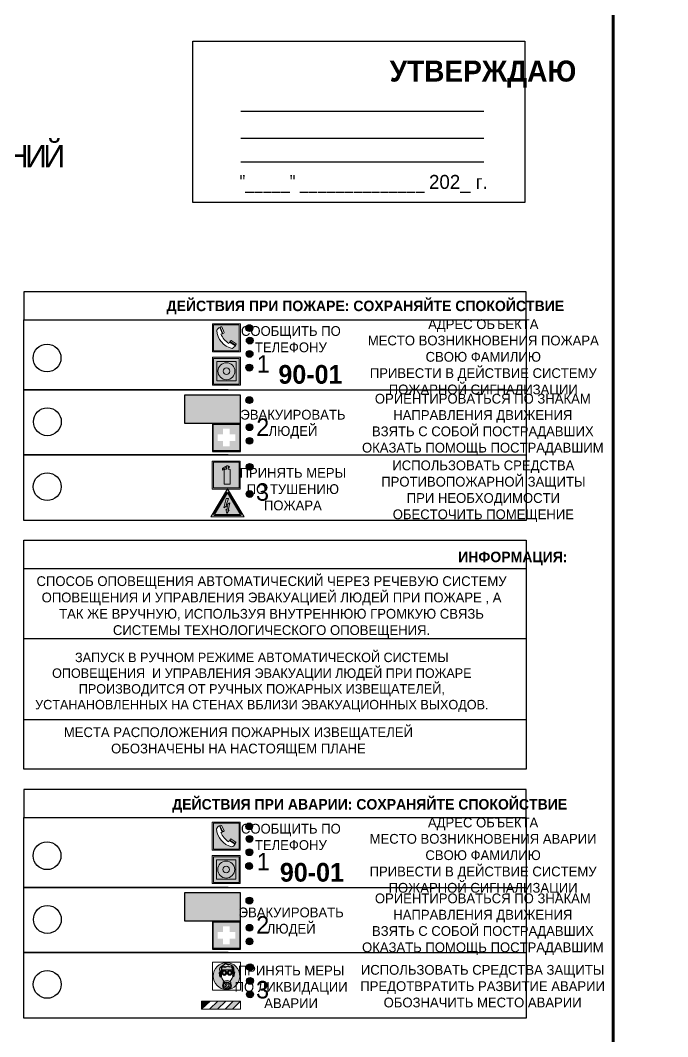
# Model space of a CAD drawing. Header units: millimetres. Extents: x 13810 to 67229, y 12374 to 21950.
# Drawn here: x 17727.1 to 17912.3, y 19580.8 to 19871.5 of the extents above; entities that cross this region are included whole.
import ezdxf

# ---------------------------------------------------------------- set-up
doc = ezdxf.new("R2010")
doc.units = ezdxf.units.MM
doc.styles.add('обычный', font='arial.ttf')

# ---------------------------------------------------------------- blocks, each defined once
blk = doc.blocks.new('A$C3E6D3DDE')
at = {"lineweight": 5}
h = blk.add_hatch(color=40, dxfattribs=at)
h.paths.add_polyline_path([(24.1, 1.45), (16.46, -11.35), (31.74, -11.35)])
h.paths.add_polyline_path([(24.09, -0.46), (30.03, -10.41), (18.14, -10.41)], flags=16)
h.paths.add_polyline_path([(24.54, -3.08), (23.41, -6.02), (25.13, -5.01), (24.33, -8.5), (24.82, -8.27), (23.79, -9.86), (23.4, -8.04), (23.8, -8.43), (24.04, -6.29), (22.39, -7.25), (23.44, -3.08)], flags=0)
h = blk.add_hatch(color=256, dxfattribs=at)
h.paths.add_polyline_path([(24.37, 0.03, 0.567511), (23.82, 0.03), (17.59, -10.4, 0.582454), (17.86, -10.88), (30.32, -10.88, 0.582149), (30.6, -10.4)])
h.paths.add_polyline_path([(24.09, -0.46), (18.14, -10.41), (30.03, -10.41)], flags=16)
h.paths.add_polyline_path([(24.54, -3.08), (23.41, -6.02), (25.13, -5.01), (24.33, -8.5), (24.82, -8.27), (23.79, -9.86), (23.4, -8.04), (23.8, -8.43), (24.04, -6.29), (22.39, -7.25), (23.44, -3.08)], flags=0)
h = blk.add_hatch(color=40, dxfattribs=at)
h.paths.add_polyline_path([(24.09, -0.46), (18.14, -10.41), (30.03, -10.41)])
h.paths.add_polyline_path([(24.82, -8.27), (23.79, -9.86), (23.4, -8.04), (23.8, -8.43), (24.04, -6.29), (22.39, -7.25), (23.44, -3.08), (24.54, -3.08), (23.41, -6.02), (25.13, -5.01), (24.33, -8.5)], flags=16)
at = {"color": 40, "lineweight": 5}
for p, q in [((16.46, -11.35), (24.1, 1.45)), ((24.1, 1.45), (31.74, -11.35))]:
    blk.add_line(p, q, dxfattribs=at)
at = {"lineweight": 5}
for p, q in [((17.59, -10.4), (23.82, 0.03)), ((24.37, 0.03), (30.6, -10.4)), ((18.14, -10.41), (24.09, -0.46)), ((23.44, -3.08), (22.39, -7.25)), ((23.41, -6.02), (24.54, -3.08)), ((24.54, -3.08), (23.44, -3.08)), ((24.09, -0.46), (30.03, -10.41)), ((22.39, -7.25), (24.04, -6.29)), ((23.8, -8.43), (23.4, -8.04)), ((23.4, -8.04), (23.79, -9.86)), ((25.13, -5.01), (23.41, -6.02)), ((23.79, -9.86), (24.82, -8.27)), ((24.04, -6.29), (23.8, -8.43)), ((24.33, -8.5), (25.13, -5.01)), ((24.82, -8.27), (24.33, -8.5)), ((17.86, -10.88), (30.32, -10.88)), ((18.14, -10.41), (30.03, -10.41))]:
    blk.add_line(p, q, dxfattribs=at)
at = {"color": 50, "lineweight": 5}
blk.add_line((31.74, -11.35), (16.46, -11.35), dxfattribs=at)
blk = doc.blocks.new('A$C38D26F80')
h = blk.add_hatch(color=5)
h.dxf.hatch_style = 1
h.paths.add_polyline_path([(-8.77, -4.48, 1), (-0.19, -4.48, 1)])
h.paths.add_polyline_path([(-6.75, -3.58), (-6.75, -3.31), (-6.62, -3.22), (-6.5, -3.22), (-6.42, -3.3), (-6.39, -3.28), (-6.59, -2.23), (-6.59, -2.01), (-6.38, -1.58), (-4.76, -0.4), (-4.13, -0.79, -0.362848), (-2.1, -2.1, -0.201049), (-2.17, -2.48, 0.085434), (-2.26, -3.13), (-1.9, -3.16), (-2.25, -4.7), (-2.4, -4.59), (-2.43, -4.34), (-2.36, -4.34), (-2.14, -3.34), (-2.47, -3.42), (-2.58, -1.95), (-2.77, -1.58), (-3.58, -1.52), (-3.92, -1.26), (-5.05, -1.73), (-4.87, -1.39), (-5.41, -1.6), (-5.41, -1.46), (-6.13, -1.87), (-6.18, -3.5), (-6.56, -3.47), (-6.37, -4.59), (-6.16, -4.43), (-6.16, -4.66), (-6.36, -4.79), (-6.37, -4.8), (-6.51, -4.76)], flags=16)
h.paths.add_polyline_path([(-6.51, -4.76), (-6.36, -4.79), (-6.37, -4.8)], flags=0)
h.paths.add_polyline_path([(-5.92, -2.34, 0.089508), (-2.67, -2.35), (-2.48, -3.88, -0.268602), (-3.4, -6.18, 0.262449), (-5.2, -6.18, -0.268602), (-6.11, -3.88)], flags=16)
edge = h.paths.add_edge_path(flags=16)
edge.add_ellipse((-5.19, -3.41), major_axis=(0, 0.842), ratio=0.848992, start_angle=0, end_angle=360)
edge = h.paths.add_edge_path(flags=0)
edge.add_ellipse((-5.19, -3.39), major_axis=(0, 0.665), ratio=0.853798, start_angle=0, end_angle=360)
edge = h.paths.add_edge_path(flags=0)
edge.add_ellipse((-5.19, -3.4), major_axis=(0, 0.528), ratio=0.864094, start_angle=0, end_angle=360)
edge = h.paths.add_edge_path(flags=16)
edge.add_ellipse((-3.47, -3.4), major_axis=(0, 0.842), ratio=0.848992, start_angle=0, end_angle=360)
h.paths.add_polyline_path([(-3.13, -6.45), (-3.13, -6.84, 0.383174), (-5.57, -6.85), (-5.57, -6.49, -0.369952)], flags=16)
edge = h.paths.add_edge_path(flags=0)
edge.add_ellipse((-3.47, -3.39), major_axis=(0, 0.665), ratio=0.853798, start_angle=0, end_angle=360)
edge = h.paths.add_edge_path(flags=0)
edge.add_ellipse((-3.47, -3.4), major_axis=(0, 0.528), ratio=0.864094, start_angle=0, end_angle=360)
edge = h.paths.add_edge_path(flags=16)
edge.add_ellipse((-4.34, -7.57), major_axis=(-1.48, 0), ratio=0.744955, start_angle=0, end_angle=360)
h.paths.add_polyline_path([(-5.01, -6.85, -1), (-5.15, -6.85, -1)], flags=0)
h.paths.add_polyline_path([(-5.33, -7.14, -1), (-5.47, -7.14, -1)], flags=0)
h.paths.add_polyline_path([(-4.61, -6.71, -1), (-4.74, -6.71, -1)], flags=16)
h.paths.add_polyline_path([(-5.43, -7.51, -1), (-5.57, -7.51, -1)], flags=0)
h.paths.add_polyline_path([(-4.26, -6.67, -1), (-4.4, -6.67, -1)], flags=16)
h.paths.add_polyline_path([(-4.74, -7.14, -1), (-4.88, -7.14, -1)], flags=0)
h.paths.add_polyline_path([(-4.93, -7.43, -1), (-5.07, -7.43, -1)], flags=0)
h.paths.add_polyline_path([(-4.41, -7.07, -1), (-4.54, -7.07, -1)], flags=0)
h.paths.add_polyline_path([(-5.33, -7.87, -1), (-5.46, -7.87, -1)], flags=0)
h.paths.add_polyline_path([(-3.8, -6.71, -1), (-3.94, -6.71, -1)], flags=16)
h.paths.add_polyline_path([(-4.85, -7.78, -1), (-4.98, -7.78, -1)], flags=0)
h.paths.add_polyline_path([(-3.96, -7.14, -1), (-4.1, -7.14, -1)], flags=0)
h.paths.add_polyline_path([(-4.33, -7.53, -1), (-4.47, -7.53, -1)], flags=0)
h.paths.add_polyline_path([(-5.09, -8.12, -1), (-5.23, -8.12, -1)], flags=0)
h.paths.add_polyline_path([(-3.5, -6.94, -1), (-3.64, -6.94, -1)], flags=0)
h.paths.add_polyline_path([(-4.54, -7.97, -1), (-4.68, -7.97, -1)], flags=0)
h.paths.add_polyline_path([(-3.66, -7.39, -1), (-3.8, -7.39, -1)], flags=0)
h.paths.add_polyline_path([(-4.73, -8.35, -1), (-4.86, -8.35, -1)], flags=0)
h.paths.add_polyline_path([(-4.09, -7.96, -1), (-4.23, -7.96, -1)], flags=0)
h.paths.add_polyline_path([(-3.77, -7.74, -1), (-3.91, -7.74, -1)], flags=0)
h.paths.add_polyline_path([(-3.22, -7.27, -1), (-3.35, -7.27, -1)], flags=0)
h.paths.add_polyline_path([(-4.34, -8.4, -1), (-4.47, -8.4, -1)], flags=0)
h.paths.add_polyline_path([(-3.16, -7.61, -1), (-3.3, -7.61, -1)], flags=0)
h.paths.add_polyline_path([(-3.9, -8.35, -1), (-4.04, -8.35, -1)], flags=0)
h.paths.add_polyline_path([(-3.32, -7.91, -1), (-3.46, -7.91, -1)], flags=0)
h.paths.add_polyline_path([(-3.55, -8.23, -1), (-3.69, -8.23, -1)], flags=0)
at = {"color": 5, "lineweight": 5}
for p, q in [((-4.48, 0), (-8.96, 0)), ((-8.96, 0), (-8.96, -4.48)), ((-4.48, 0), (0, 0)), ((0, 0), (0, -4.48)), ((-6.75, -3.31), (-6.62, -3.22)), ((-6.62, -3.22), (-6.5, -3.22)), ((-6.59, -2.01), (-6.38, -1.58)), ((-6.59, -2.23), (-6.59, -2.01)), ((-6.39, -3.28), (-6.59, -2.23)), ((-6.5, -3.22), (-6.42, -3.3)), ((-6.38, -1.58), (-4.76, -0.4)), ((-6.13, -1.87), (-6.18, -3.5)), ((-5.41, -1.46), (-6.13, -1.87)), ((-5.92, -2.34), (-6.11, -3.88)), ((-4.87, -1.39), (-5.41, -1.6)), ((-5.41, -1.6), (-5.41, -1.46)), ((-3.92, -1.26), (-5.05, -1.73)), ((-5.05, -1.73), (-4.87, -1.39)), ((-4.76, -0.4), (-4.13, -0.79)), ((-3.58, -1.52), (-3.92, -1.26)), ((-2.77, -1.58), (-3.58, -1.52)), ((-2.58, -1.95), (-2.77, -1.58)), ((-2.67, -2.34), (-2.48, -3.88)), ((-2.47, -3.42), (-2.58, -1.95)), ((-1.9, -3.16), (-2.26, -3.13)), ((-2.25, -4.7), (-1.9, -3.16)), ((-8.96, -8.96), (-8.96, -4.48)), ((-6.75, -3.58), (-6.75, -3.31)), ((-6.51, -4.76), (-6.75, -3.58)), ((-6.18, -3.5), (-6.56, -3.47)), ((-6.56, -3.47), (-6.37, -4.59)), ((-6.37, -4.8), (-6.51, -4.76)), ((-6.42, -3.3), (-6.39, -3.28)), ((-6.37, -4.59), (-6.16, -4.43)), ((-6.16, -4.66), (-6.37, -4.8)), ((-6.16, -4.43), (-6.16, -4.66)), ((-5.57, -6.49), (-5.57, -6.85)), ((-3.13, -6.45), (-3.13, -6.84)), ((-2.14, -3.34), (-2.47, -3.42)), ((-2.43, -4.34), (-2.4, -4.59)), ((-2.43, -4.34), (-2.36, -4.34)), ((-2.4, -4.59), (-2.25, -4.7)), ((-2.36, -4.34), (-2.14, -3.34)), ((0, -8.96), (0, -4.48)), ((-4.48, -8.96), (-8.96, -8.96)), ((-4.48, -8.96), (0, -8.96))]:
    blk.add_line(p, q, dxfattribs=at)
at = {"color": 5}
for p, q in [((-6.75, -3.31), (-6.62, -3.22)), ((-6.62, -3.22), (-6.5, -3.22)), ((-6.59, -2.01), (-6.38, -1.58)), ((-6.59, -2.23), (-6.59, -2.01)), ((-6.39, -3.28), (-6.59, -2.23)), ((-6.5, -3.22), (-6.42, -3.3)), ((-6.38, -1.58), (-4.76, -0.4)), ((-6.13, -1.87), (-6.18, -3.5)), ((-5.41, -1.46), (-6.13, -1.87)), ((-4.87, -1.39), (-5.41, -1.6)), ((-5.41, -1.6), (-5.41, -1.46)), ((-3.92, -1.26), (-5.05, -1.73)), ((-5.05, -1.73), (-4.87, -1.39)), ((-4.76, -0.4), (-4.13, -0.79)), ((-3.58, -1.52), (-3.92, -1.26)), ((-2.77, -1.58), (-3.58, -1.52)), ((-2.58, -1.95), (-2.77, -1.58)), ((-2.47, -3.42), (-2.58, -1.95)), ((-2.26, -3.13), (-1.9, -3.16)), ((-1.9, -3.16), (-2.25, -4.7)), ((-6.75, -3.58), (-6.75, -3.31)), ((-6.51, -4.76), (-6.75, -3.58)), ((-6.18, -3.5), (-6.56, -3.47)), ((-6.56, -3.47), (-6.37, -4.59)), ((-6.37, -4.8), (-6.51, -4.76)), ((-6.36, -4.79), (-6.51, -4.76)), ((-6.42, -3.3), (-6.39, -3.28)), ((-6.37, -4.59), (-6.16, -4.43)), ((-6.16, -4.66), (-6.37, -4.8)), ((-6.16, -4.66), (-6.36, -4.79)), ((-6.16, -4.43), (-6.16, -4.66)), ((-2.14, -3.34), (-2.47, -3.42)), ((-2.4, -4.59), (-2.43, -4.34)), ((-2.43, -4.34), (-2.36, -4.34)), ((-2.25, -4.7), (-2.4, -4.59)), ((-2.36, -4.34), (-2.14, -3.34))]:
    blk.add_line(p, q, dxfattribs=at)
at = {"color": 5, "lineweight": 5}
for centre, radius in [((-4.48, -4.48), 4.29), ((-5.5, -7.51), 0.0678), ((-5.4, -7.14), 0.0678), ((-5.4, -7.87), 0.0678), ((-5.16, -8.12), 0.0678), ((-5.08, -6.85), 0.0678), ((-5, -7.43), 0.0678), ((-4.91, -7.78), 0.0678), ((-4.81, -7.14), 0.0678), ((-4.79, -8.35), 0.0678), ((-4.67, -6.71), 0.0678), ((-4.61, -7.97), 0.0678), ((-4.47, -7.07), 0.0678), ((-4.4, -7.53), 0.0678), ((-4.4, -8.4), 0.0678), ((-4.33, -6.67), 0.0678), ((-4.16, -7.96), 0.0678), ((-4.03, -7.14), 0.0678), ((-3.97, -8.35), 0.0678), ((-3.87, -6.71), 0.0678), ((-3.84, -7.74), 0.0678), ((-3.73, -7.39), 0.0678), ((-3.62, -8.23), 0.0678), ((-3.57, -6.94), 0.0678), ((-3.39, -7.91), 0.0678), ((-3.28, -7.27), 0.0678), ((-3.23, -7.61), 0.0678)]:
    blk.add_circle(centre, radius, dxfattribs=at)
for centre, radius, start, end in [((-4.28, 6.66), 9.15, 259.6987, 280.1569), ((-0.47, -3.05), 1.79, 161.5846, 182.4584), ((-2.6, -2.2), 0.513, 326.4781, 11.7739), ((-3.66, -4.24), 2.47, 171.573, 231.7124), ((-4.33, -7.88), 1.87, 50.358, 131.5662), ((-4.34, -8.2), 1.82, 48.4943, 132.3565), ((-4.3, -7.78), 1.83, 60.5889, 119.4111), ((-4.93, -4.24), 2.47, 308.2876, 8.427)]:
    blk.add_arc(centre, radius, start, end, dxfattribs=at)
at = {"color": 5}
for centre, radius, start, end in [((-3.89, -2.66), 1.88, 17.387, 97.1599), ((-0.35, -3.07), 1.91, 162.2553, 181.7878), ((-2.6, -2.2), 0.511, 326.3906, 11.8614)]:
    blk.add_arc(centre, radius, start, end, dxfattribs=at)
at = {"color": 5, "lineweight": 5}
for centre, major_axis, ratio in [((-5.19, -3.41), (0, 0.842), 0.848992), ((-5.19, -3.39), (0, 0.665), 0.853798), ((-5.19, -3.4), (0, 0.528), 0.864094), ((-3.47, -3.4), (0, 0.842), 0.848992), ((-3.47, -3.39), (0, 0.665), 0.853798), ((-3.47, -3.4), (0, 0.528), 0.864094), ((-4.34, -7.57), (-1.48, 0), 0.744955)]:
    blk.add_ellipse(centre, major_axis=major_axis, ratio=ratio, dxfattribs=at)
blk = doc.blocks.new('A$C47DD6509')
at = {"lineweight": 5}
for points in [[(-8.69, 0), (-11.19, 0), (-11.19, -2.22)], [(-4.22, 0), (-6.45, 0), (-8.91, -2.22), (-6.61, -2.22)], [(0, 0), (-2.09, 0), (-4.36, -2.22), (-2.29, -2.22)]]:
    blk.add_hatch(color=242, dxfattribs=at).paths.add_polyline_path(points)
at = {"color": 242, "lineweight": 5}
for p, q in [((-11.19, -2.22), (-8.69, 0)), ((-11.19, -2.22), (-11.19, 0)), ((-11.19, 0), (-8.69, 0)), ((-11.19, 0), (0, 0)), ((-8.91, -2.22), (-6.45, 0)), ((-6.61, -2.22), (-4.22, 0)), ((-4.36, -2.22), (-2.09, 0)), ((-2.29, -2.22), (0, 0)), ((0, 0), (0, -2.22)), ((0, -2.22), (-11.19, -2.22))]:
    blk.add_line(p, q, dxfattribs=at)
blk = doc.blocks.new('A$C456E1F9C')
at = {"lineweight": 5}
h = blk.add_hatch(color=242, dxfattribs=at)
h.paths.add_polyline_path([(0.51, -1.47), (0.51, -13.26), (12.29, -13.26), (12.29, -1.47)])
h.paths.add_polyline_path([(5.42, -4.95, -0.254479), (4.78, -5.4), (3.52, -2.53, -0.209735), (4.23, -2.4)], flags=16)
h.paths.add_polyline_path([(8.53, -8.6), (10.87, -10.17), (10.54, -10.76), (8.03, -9.13, -0.192251)], flags=16)
h.paths.add_polyline_path([(4.61, -5.49, 0.005518), (3.87, -5.72, 0.128647), (7.49, -10.01, 0.00809), (7.83, -9.33), (10.47, -10.97, -0.16736), (8.99, -12.25, -0.327862), (1.95, -3.95, -0.166952), (3.36, -2.62)], flags=16)
at = {"color": 242, "lineweight": 5}
for p, q in [((0, -13.77), (0, -0.97)), ((12.8, -0.97), (0, -0.97)), ((4.61, -5.49), (3.36, -2.62)), ((3.52, -2.53), (4.78, -5.4)), ((4.23, -2.4), (5.42, -4.95)), ((12.8, -13.77), (12.8, -0.97)), ((8.03, -9.13), (10.54, -10.76)), ((10.81, -10.12), (8.53, -8.6)), ((0, -13.77), (12.8, -13.77)), ((7.83, -9.33), (10.47, -10.97)), ((10.54, -10.76), (10.8, -10.3)), ((10.8, -10.3), (10.81, -10.12))]:
    blk.add_line(p, q, dxfattribs=at)
blk.add_lwpolyline([(0.51, -1.47), (12.29, -1.47), (12.29, -13.26), (0.51, -13.26)], close=True, dxfattribs=at)
for centre, radius, start, end in [((4.59, -5.34), 2.99, 114.2845, 152.1974), ((11.12, -3.31), 9.19, 183.9915, 256.6009), ((4.02, -3.27), 0.891, 76.3284, 123.7092), ((14.98, -39.1), 35.17, 107.1487, 108.4135), ((13.86, -0.94), 11.08, 205.5536, 234.8762), ((4.68, -4.59), 0.824, 276.9621, 334.0723), ((8.94, -9.5), 0.989, 114.4092, 157.9388), ((-13.31, 0.8), 23.44, 332.5487, 334.4027), ((7.87, -9.46), 3, 291.9291, 329.9329)]:
    blk.add_arc(centre, radius, start, end, dxfattribs=at)
blk = doc.blocks.new('A$C54414219')
at = {"true_color": 0xffffff}
h = blk.add_hatch(color=7, dxfattribs=at)
h.paths.add_polyline_path([(2.39, -9.45), (2.39, -18.3), (11.23, -18.3), (11.23, -9.45)], flags=0)
h.paths.add_polyline_path([(10.71, -13.87, -1), (2.92, -13.87, -1)], flags=0)
h.paths.add_polyline_path([(8.3, -13.87, -1), (5.33, -13.87, -1)], flags=0)
h.paths.add_polyline_path([(0.41, -7.47), (0.41, -20.27), (13.21, -20.27), (13.21, -7.47)])
h.paths.add_polyline_path([(0.92, -19.77), (12.71, -19.77), (12.71, -7.98), (0.92, -7.98)], flags=16)
h.paths.add_polyline_path([(11.23, -9.45), (11.23, -18.3), (2.39, -18.3), (2.39, -9.45)], flags=0)
at = {"lineweight": 5}
h = blk.add_hatch(color=242, dxfattribs=at)
h.paths.add_polyline_path([(12.71, -7.98), (0.92, -7.98), (0.92, -19.77), (12.71, -19.77)])
h.paths.add_polyline_path([(11.23, -18.3), (2.39, -18.3), (2.39, -9.45), (11.23, -9.45)], flags=16)
h.paths.add_polyline_path([(10.71, -13.87, -1), (2.92, -13.87, -1)], flags=0)
h.paths.add_polyline_path([(8.3, -13.87, -1), (5.33, -13.87, -1)], flags=0)
at = {"true_color": 0xffffff}
h = blk.add_hatch(color=7, dxfattribs=at)
h.paths.add_polyline_path([(2.39, -9.45), (2.39, -18.3), (11.23, -18.3), (11.23, -9.45)])
h.paths.add_polyline_path([(10.71, -13.87, -1), (2.92, -13.87, -1)], flags=16)
h.paths.add_polyline_path([(8.3, -13.87, -1), (5.33, -13.87, -1)], flags=0)
at = {"lineweight": 5}
h = blk.add_hatch(color=242, dxfattribs=at)
h.paths.add_polyline_path([(2.92, -13.87, 1), (10.71, -13.87, 1)])
h.paths.add_polyline_path([(8.3, -13.87, -1), (5.33, -13.87, -1)], flags=16)
at = {"color": 242, "lineweight": 5}
for p, q in [((0.41, -20.27), (0.41, -7.47)), ((0.41, -7.47), (13.21, -7.47)), ((0.41, -7.47), (13.21, -7.47)), ((13.21, -20.27), (13.21, -7.47)), ((0.41, -20.27), (13.21, -20.27))]:
    blk.add_line(p, q, dxfattribs=at)
for points in [[(0.92, -7.98), (12.71, -7.98), (12.71, -19.77), (0.92, -19.77)], [(2.39, -9.45), (11.23, -9.45), (11.23, -18.3), (2.39, -18.3)]]:
    blk.add_lwpolyline(points, close=True, dxfattribs=at)
for radius in [3.89, 1.49]:
    blk.add_circle((6.81, -13.87), radius, dxfattribs=at)
blk = doc.blocks.new('A$C32E8229D')
at = {"true_color": 0xffffff}
blk.add_hatch(color=7, dxfattribs=at).paths.add_polyline_path([(0, 0), (0, -8), (16, -8), (16, 0)])
h = blk.add_hatch(color=126)
h.paths.add_polyline_path([(0.2, -0.2), (15.8, -0.2), (15.8, -7.8), (0.2, -7.8)])
h.paths.add_polyline_path([(13.49, -2.05), (12.08, -2.05), (11.37, -2.63, 0.162397), (11.29, -2.84), (11.29, -3.63), (10.35, -3.63), (10.35, -4.05), (11.68, -4.05), (11.68, -3.48), (12.26, -4.28), (11.29, -5.1), (11.29, -6.78), (11.85, -6.78), (11.85, -5.44), (12.8, -4.64), (12.8, -5.94), (14.46, -5.94), (14.46, -5.39), (13.45, -5.39), (13.45, -3.97), (12.46, -2.59), (13.15, -2.59), (13.69, -3.34), (14.18, -3)], flags=16)
h.paths.add_polyline_path([(10.74, -1.82, 1), (11.8, -1.82, 1)], flags=16)
h.paths.add_polyline_path([(9.39, -3.59), (5.99, -3.59), (6.56, -3.03), (5.91, -3.03), (5.1, -3.83), (5.91, -4.64), (6.56, -4.64), (5.99, -4.09), (9.39, -4.09)], flags=16)
h.paths.add_polyline_path([(4.29, -1.08), (1.72, -1.08), (1.72, -6.6), (4.29, -6.6)], flags=16)
at = {"color": 126}
blk.add_lwpolyline([(16, -8), (0, -8), (0, 0), (16, 0)], close=True, dxfattribs=at)
blk = doc.blocks.new('A$C18900ED3')
h = blk.add_hatch(color=126)
h.paths.add_polyline_path([(-0.18, -0.18), (-7.02, -0.18), (-7.02, -7.02), (-0.18, -7.02)])
h.paths.add_polyline_path([(-5.89, -4.46), (-5.89, -2.77), (-4.46, -2.77), (-4.46, -1.31), (-2.77, -1.31), (-2.77, -2.77), (-1.33, -2.77), (-1.33, -4.46), (-2.77, -4.46), (-2.77, -5.89), (-4.46, -5.89), (-4.46, -4.46)], flags=16)
at = {"color": 126}
for p, q in [((-7.2, 0), (-7.2, -7.2)), ((0, 0), (-7.2, 0)), ((0, -7.2), (0, 0)), ((-7.02, -7.02), (-7.02, -0.18)), ((-7.02, -0.18), (-0.18, -0.18)), ((-0.18, -0.18), (-0.18, -7.02)), ((-7.2, -7.2), (0, -7.2)), ((-0.18, -7.02), (-7.02, -7.02))]:
    blk.add_line(p, q, dxfattribs=at)
blk = doc.blocks.new('A$C3AD82952')
at = {"true_color": 0xf5f5ff}
h = blk.add_hatch(color=7, dxfattribs=at)
h.dxf.hatch_style = 1
h.paths.add_polyline_path([(8.21, 8.73, 0.414214), (7.89, 9.05), (7.22, 9.05), (7.22, 9.92), (7.59, 9.92, 1), (7.57, 10.36), (7.22, 10.36), (7.22, 10.6), (6.43, 10.6), (6.43, 10.36), (6.01, 10.36), (4.74, 9.59), (4.74, 8.69), (4.98, 8.73), (4.98, 9.26), (6.12, 9.91), (6.43, 9.91), (6.43, 9.05), (5.76, 9.05, 0.414214), (5.44, 8.73), (5.44, 2.2), (8.21, 2.2)], flags=0)
h.paths.add_polyline_path([(12.8, 12.8), (0, 12.8), (0, 0), (12.8, 0)])
h.paths.add_polyline_path([(0.51, 12.29), (12.29, 12.29), (12.29, 0.51), (0.51, 0.51)], flags=16)
h.paths.add_polyline_path([(4.74, 9.59), (6.01, 10.36), (6.43, 10.36), (6.43, 10.6), (7.22, 10.6), (7.22, 10.36), (7.59, 10.36, -0.94586), (7.59, 9.92), (7.22, 9.92), (7.22, 9.05), (7.89, 9.05, -0.414214), (8.21, 8.73), (8.21, 2.2), (5.44, 2.2), (5.44, 8.73, -0.414214), (5.76, 9.05), (6.43, 9.05), (6.43, 9.91), (6.12, 9.91), (4.98, 9.26), (4.98, 8.73), (4.74, 8.69)], flags=0)
h = blk.add_hatch(color=242)
h.dxf.hatch_style = 1
h.paths.add_polyline_path([(12.29, 12.29), (0.51, 12.29), (0.51, 0.51), (12.29, 0.51)])
h.paths.add_polyline_path([(4.74, 8.69), (4.74, 9.59), (6.01, 10.36), (6.43, 10.36), (6.43, 10.6), (7.22, 10.6), (7.22, 10.36), (7.59, 10.36, -0.94586), (7.59, 9.92), (7.22, 9.92), (7.22, 9.05), (7.89, 9.05, -0.414214), (8.21, 8.73), (8.21, 2.2), (5.44, 2.2), (5.44, 8.73, -0.414214), (5.76, 9.05), (6.43, 9.05), (6.43, 9.91), (6.12, 9.91), (4.98, 9.26), (4.98, 8.73)], flags=16)
h = blk.add_hatch(color=7, dxfattribs=at)
h.dxf.hatch_style = 1
h.paths.add_polyline_path([(8.21, 8.73, 0.414214), (7.89, 9.05), (7.22, 9.05), (7.22, 9.92), (7.59, 9.92, 1), (7.57, 10.36), (7.22, 10.36), (7.22, 10.6), (6.43, 10.6), (6.43, 10.36), (6.01, 10.36), (4.74, 9.59), (4.74, 8.69), (4.98, 8.73), (4.98, 9.26), (6.12, 9.91), (6.43, 9.91), (6.43, 9.05), (5.76, 9.05, 0.414214), (5.44, 8.73), (5.44, 2.2), (8.21, 2.2)])
at = {"color": 242, "lineweight": 5}
for p, q in [((0, 0), (0, 12.8)), ((0, 12.8), (12.8, 12.8)), ((6.01, 10.36), (4.74, 9.59)), ((4.74, 9.59), (4.74, 8.69)), ((4.98, 9.26), (6.12, 9.91)), ((6.01, 10.36), (6.43, 10.36)), ((6.12, 9.91), (6.43, 9.91)), ((7.22, 10.6), (6.43, 10.6)), ((6.43, 10.6), (6.43, 10.36)), ((6.43, 9.91), (6.43, 9.05)), ((7.22, 10.36), (7.22, 10.6)), ((7.59, 10.36), (7.22, 10.36)), ((7.22, 9.05), (7.22, 9.92)), ((7.59, 9.92), (7.22, 9.92)), ((12.8, 0), (12.8, 12.8)), ((4.74, 8.69), (4.98, 8.73)), ((4.98, 8.73), (4.98, 9.26)), ((5.44, 2.2), (5.44, 8.73)), ((5.76, 9.05), (6.43, 9.05)), ((7.89, 9.05), (7.22, 9.05)), ((8.21, 2.2), (8.21, 8.73)), ((0, 0), (12.8, 0)), ((5.44, 2.2), (8.21, 2.2))]:
    blk.add_line(p, q, dxfattribs=at)
blk.add_lwpolyline([(0.51, 12.29), (12.29, 12.29), (12.29, 0.51), (0.51, 0.51)], close=True, dxfattribs=at)
for centre, radius, start, end in [((7.58, 10.14), 0.223, 273.1875, 86.8125), ((5.76, 8.73), 0.32, 90, 180), ((7.89, 8.73), 0.32, 0, 90)]:
    blk.add_arc(centre, radius, start, end, dxfattribs=at)

msp = doc.modelspace()

# ---------------------------------------------------------------- hatches: boundary and pattern name
at = {"lineweight": 0}
h = msp.add_hatch(color=256, dxfattribs=at)
h.dxf.hatch_style = 1
h.paths.add_polyline_path([(17791.67, 19783.49, 1), (17793.6, 19783.49, 1)])
h = msp.add_hatch(color=256, dxfattribs=at)
h.dxf.hatch_style = 1
h.paths.add_polyline_path([(17791.77, 19779.91, 1), (17793.71, 19779.91, 1)])
h = msp.add_hatch(color=256, dxfattribs=at)
h.dxf.hatch_style = 1
h.paths.add_polyline_path([(17791.73, 19776.09, 1), (17793.67, 19776.09, 1)])
h = msp.add_hatch(color=256, dxfattribs=at)
h.dxf.hatch_style = 1
h.paths.add_polyline_path([(17791.65, 19772.17, 1), (17793.58, 19772.17, 1)])
h = msp.add_hatch(color=256, dxfattribs=at)
h.dxf.hatch_style = 1
h.paths.add_polyline_path([(17791.66, 19762.9, 1), (17793.6, 19762.9, 1)])
h = msp.add_hatch(color=256, dxfattribs=at)
h.dxf.hatch_style = 1
h.paths.add_polyline_path([(17791.7, 19755.12, 1), (17793.64, 19755.12, 1)])
h = msp.add_hatch(color=256, dxfattribs=at)
h.dxf.hatch_style = 1
h.paths.add_polyline_path([(17791.7, 19751.22, 1), (17793.63, 19751.22, 1)])
h = msp.add_hatch(color=256, dxfattribs=at)
h.dxf.hatch_style = 1
h.paths.add_polyline_path([(17791.76, 19743.79, 1), (17793.69, 19743.79, 1)])
h = msp.add_hatch(color=256, dxfattribs=at)
h.dxf.hatch_style = 1
h.paths.add_polyline_path([(17791.76, 19736.03, 1), (17793.69, 19736.03, 1)])
h = msp.add_hatch(color=256, dxfattribs=at)
h.dxf.hatch_style = 1
h.paths.add_polyline_path([(17791.6, 19640.94, 1), (17793.54, 19640.94, 1)])
h = msp.add_hatch(color=256, dxfattribs=at)
h.dxf.hatch_style = 1
h.paths.add_polyline_path([(17791.71, 19637.35, 1), (17793.64, 19637.35, 1)])
h = msp.add_hatch(color=256, dxfattribs=at)
h.dxf.hatch_style = 1
h.paths.add_polyline_path([(17791.67, 19633.54, 1), (17793.6, 19633.54, 1)])
h = msp.add_hatch(color=256, dxfattribs=at)
h.dxf.hatch_style = 1
h.paths.add_polyline_path([(17791.59, 19629.61, 1), (17793.52, 19629.61, 1)])
h = msp.add_hatch(color=256, dxfattribs=at)
h.dxf.hatch_style = 1
h.paths.add_polyline_path([(17791.67, 19619.73, 1), (17793.6, 19619.73, 1)])
h = msp.add_hatch(color=256, dxfattribs=at)
h.dxf.hatch_style = 1
h.paths.add_polyline_path([(17791.71, 19611.95, 1), (17793.64, 19611.95, 1)])
h = msp.add_hatch(color=256, dxfattribs=at)
h.dxf.hatch_style = 1
h.paths.add_polyline_path([(17791.71, 19608.05, 1), (17793.64, 19608.05, 1)])
h = msp.add_hatch(color=256, dxfattribs=at)
h.dxf.hatch_style = 1
h.paths.add_polyline_path([(17791.86, 19600.69, 1), (17793.8, 19600.69, 1)])
h = msp.add_hatch(color=256, dxfattribs=at)
h.dxf.hatch_style = 1
h.paths.add_polyline_path([(17791.86, 19596.75, 1), (17793.79, 19596.75, 1)])
h = msp.add_hatch(color=256, dxfattribs=at)
h.dxf.hatch_style = 1
h.paths.add_polyline_path([(17791.86, 19592.91, 1), (17793.79, 19592.91, 1)])

# ---------------------------------------------------------------- linework, layer by layer
at = {"color": 2, "lineweight": 100}
for points in [[(17296.73, 19878.6), (17896.73, 19878.6), (17896.73, 19483.6), (17296.73, 19483.6)], [(17896.73, 19878.6), (18496.73, 19878.6), (18496.73, 19483.6), (17896.73, 19483.6)]]:
    msp.add_lwpolyline(points, close=True, dxfattribs=at)
for points in [[(17776.45, 19865.6), (17871.45, 19865.6), (17871.45, 19819.39), (17776.45, 19819.39)], [(17728.13, 19785.84), (17871.89, 19785.84), (17871.89, 19793.89), (17728.13, 19793.89)], [(17728.13, 19785.84), (17871.89, 19785.84), (17871.89, 19728.44), (17728.13, 19728.44)], [(17728.13, 19643.47), (17871.89, 19643.47), (17871.89, 19651.52), (17728.13, 19651.52)], [(17728.13, 19643.47), (17871.89, 19643.47), (17871.89, 19586.07), (17728.13, 19586.07)]]:
    msp.add_lwpolyline(points, close=True)
for points in [[(17790.2, 19845.55), (17859.73, 19845.55)], [(17790.2, 19837.79), (17859.73, 19837.79)], [(17790.2, 19831), (17859.73, 19831)], [(17786.54, 19765.85), (17728.13, 19765.85), (17871.89, 19765.85)], [(17786.54, 19747.27), (17728.13, 19747.27), (17871.89, 19747.27)], [(17786.54, 19623.48), (17728.13, 19623.48), (17871.89, 19623.48)], [(17786.54, 19604.9), (17728.13, 19604.9), (17871.89, 19604.9)]]:
    msp.add_lwpolyline(points)
at = {"color": 0}
msp.add_lwpolyline([(17728.13, 19722.78), (17871.89, 19722.78), (17871.89, 19657.33), (17728.13, 19657.33)], close=True, dxfattribs=at)
for points in [[(17728.13, 19714.73), (17871.89, 19714.73)], [(17728.13, 19694.74), (17871.89, 19694.74)], [(17728.13, 19671.49), (17871.89, 19671.49)]]:
    msp.add_lwpolyline(points, dxfattribs=at)
for centre, radius in [((17792.63, 19783.49), 0.966), ((17734.75, 19774.92), 3.98), ((17792.74, 19779.91), 0.966), ((17792.7, 19776.09), 0.966), ((17792.62, 19772.17), 0.966), ((17792.63, 19762.9), 0.966), ((17734.84, 19756.69), 3.98), ((17792.67, 19755.12), 0.966), ((17792.66, 19751.22), 0.966), ((17792.72, 19743.79), 0.966), ((17734.78, 19738.12), 3.98), ((17792.73, 19736.03), 0.966), ((17792.57, 19640.94), 0.966), ((17734.75, 19632.55), 3.98), ((17792.67, 19637.35), 0.966), ((17792.64, 19633.54), 0.966), ((17792.55, 19629.61), 0.966), ((17734.84, 19614.32), 3.98), ((17792.64, 19619.73), 0.966), ((17792.68, 19611.95), 0.966), ((17792.67, 19608.05), 0.966), ((17792.83, 19600.69), 0.966), ((17734.78, 19595.75), 3.98), ((17792.82, 19596.75), 0.966), ((17792.83, 19592.91), 0.966)]:
    msp.add_circle(centre, radius)

# ---------------------------------------------------------------- block references
for name, p, xscale, yscale, zscale in [('A$C456E1F9C', (17782.08, 19785.31), 0.625, 0.625, 0.625), ('A$C54414219', (17781.82, 19779.82), 0.625, 0.625, 0.625), ('A$C18900ED3', (17790.08, 19756.17), 1.111111111007631, 1.111111111007631, 1.111111111007631), ('A$C3AD82952', (17782.03, 19737.44), 0.625, 0.625, 0.625), ('A$C3E6D3DDE', (17771.32, 19736.63), 0.625, 0.625, 0.625), ('A$C456E1F9C', (17782.01, 19642.75), 0.625, 0.625, 0.625), ('A$C54414219', (17781.76, 19637.27), 0.625, 0.625, 0.625), ('A$C18900ED3', (17790.08, 19613.8), 1.111111111007631, 1.111111111007631, 1.111111111007631), ('A$C38D26F80', (17790.1, 19602.13), 0.8928571427240968, 0.8928571427240968, 0.8928571427240968)]:
    msp.add_blockref(name, p, dxfattribs=dict(xscale=xscale, yscale=yscale, zscale=zscale))
at = {"xscale": -1}
for p in [(17790.08, 19764.32), (17790.08, 19621.95)]:
    msp.add_blockref('A$C32E8229D', p, dxfattribs=at)
at = {"color": 242, "true_color": 0xc1121c}
msp.add_blockref('A$C47DD6509', (17790.1, 19590.92), dxfattribs=at)

# ---------------------------------------------------------------- texts
at = {"lineweight": 0, "attachment_point": 5, "style": 'обычный'}
for s, insert, char_height, width in [('\\pi-18,l18,t18;{\\fProxima Nova Rg|b1|i0|c204|p2;УТВЕРЖДАЮ\\H1.1997x; }', (17859.49, 19856.13), 6, 126.6484), ('{\\fArial Narrow|b0|i0|c204|p34;"_____" ______________ \\fProxima Nova Rg|b0|i0|c204|p2;202_ г. }', (17825.35, 19824.72), 4, 78.6503), ('{\\fProxima Nova Rg|b1|i0|c204|p2;ДЕЙСТВИЯ ПРИ ПОЖАРЕ: СОХРАНЯЙТЕ СПОКОЙСТВИЕ\\H1.6644x; }', (17825.84, 19789.4), 3, 175.1736), ('{\\fProxima Nova Rg|b0|i0|c204|p2;СООБЩИТЬ ПО \\PТЕЛЕФОНУ}', (17804.51, 19780.3), 2.8, 126.6484), ('\\pi-8.4,l8.4,t8.4;{\\fProxima Nova Rg|b0|i0|c204|p2;АДРЕС ОБЪЕКТА\\PМЕСТО ВОЗНИКНОВЕНИЯ ПОЖАРА \\PСВОЮ ФАМИЛИЮ\\PПРИВЕСТИ В ДЕЙСТВИЕ СИСТЕМУ \\PПОЖАРНОЙ СИГНАЛИЗАЦИИ}', (17859.58, 19774.86), 2.8, 126.6484), ('{\\fProxima Nova Rg|b0|i0|c204|p2;1\\H1.1667x; }', (17796.61, 19773.23), 5, 126.6484), ('{\\fProxima Nova Rg|b1|i0|c204|p2;\\H1.0714x;90-01\\fProxima Nova Rg|b0|i0|c204|p2;\\H0.93331x; \\H1.3449x; }', (17810.11, 19770.21), 5, 126.6484), ('\\pi-8.4,l8.4,t8.4;{\\fProxima Nova Rg|b0|i0|c204|p2;ОРИЕНТИРОВАТЬСЯ ПО ЗНАКАМ \\PНАПРАВЛЕНИЯ ДВИЖЕНИЯ\\PВЗЯТЬ С СОБОЙ ПОСТРАДАВШИХ\\PОКАЗАТЬ ПОМОЩЬ ПОСТРАДАВШИМ}', (17859.44, 19755.88), 2.8, 126.6484), ('{\\fProxima Nova Rg|b0|i0|c204|p2;ЭВАКУИРОВАТЬ \\PЛЮДЕЙ}', (17805.11, 19755.97), 2.8, 126.6484), ('{\\fProxima Nova Rg|b0|i0|c204|p2;2\\H1.1967x; }', (17796.46, 19755.15), 5, 126.6484), ('{\\fProxima Nova Rg|b0|i0|c204|p2;ПРИНЯТЬ МЕРЫ \\PПО ТУШЕНИЮ \\PПОЖАРА}', (17805.08, 19737.4), 2.8, 126.6484), ('\\pi-8.4,l8.4,t8.4;{\\fProxima Nova Rg|b0|i0|c204|p2;ИСПОЛЬЗОВАТЬ СРЕДСТВА \\PПРОТИВОПОЖАРНОЙ ЗАЩИТЫ \\PПРИ НЕОБХОДИМОСТИ \\PОБЕСТОЧИТЬ ПОМЕЩЕНИЕ}', (17859.6, 19736.81), 2.8, 126.6484), ('{\\fProxima Nova Rg|b0|i0|c204|p2;3\\H1.1967x; }', (17796.4, 19736.57), 5, 126.6484), ('{\\fProxima Nova Rg|b1|i0|c204|p2;ИНФОРМАЦИЯ:\\H1.1997x; }', (17868.03, 19717.59), 3, 175.1736), ('{\\fProxima Nova Rg|b0|i0|c204|p2;СПОСОБ ОПОВЕЩЕНИЯ АВТОМАТИЧЕСКИЙ ЧЕРЕЗ РЕЧЕВУЮ СИСТЕМУ ОПОВЕЩЕНИЯ И УПРАВЛЕНИЯ ЭВАКУАЦИЕЙ ЛЮДЕЙ ПРИ ПОЖАРЕ , А ТАК ЖЕ ВРУЧНУЮ, ИСПОЛЬЗУЯ ВНУТРЕННЮЮ ГРОМКУЮ СВЯЗЬ СИСТЕМЫ ТЕХНОЛОГИЧЕСКОГО ОПОВЕЩЕНИЯ.}', (17798.98, 19703.69), 2.8, 137.0334), ('{\\fProxima Nova Rg|b0|i0|c204|p2;\\P\\pt8.1;ЗАПУСК В РУЧНОМ РЕЖИМЕ АВТОМАТИЧЕСКОЙ СИСТЕМЫ ОПОВЕЩЕНИЯ  И УПРАВЛЕНИЯ ЭВАКУАЦИИ ЛЮДЕЙ ПРИ ПОЖАРЕ ПРОИЗВОДИТСЯ ОТ РУЧНЫХ ПОЖАРНЫХ ИЗВЕЩАТЕЛЕЙ, УСТАНАНОВЛЕННЫХ НА СТЕНАХ ВБЛИЗИ ЭВАКУАЦИОННЫХ ВЫХОДОВ. }', (17796.2, 19684.39), 2.7, 131.4512), ('\\pt8.4;{\\fProxima Nova Rg|b0|i0|c204|p2;\\PМЕСТА РАСПОЛОЖЕНИЯ ПОЖАРНЫХ ИЗВЕЩАТЕЛЕЙ ОБОЗНАЧЕНЫ НА НАСТОЯЩЕМ ПЛАНЕ}', (17789.5, 19667.48), 2.8, 118.5618), ('{\\fProxima Nova Rg|b1|i0|c204|p2;ДЕЙСТВИЯ ПРИ АВАРИИ: СОХРАНЯЙТЕ СПОКОЙСТВИЕ\\H1.6644x; }', (17827.07, 19646.84), 3, 175.1736), ('{\\fProxima Nova Rg|b0|i0|c204|p2;СООБЩИТЬ ПО \\PТЕЛЕФОНУ}', (17804.51, 19637.93), 2.8, 126.6484), ('\\pi-8.4,l8.4,t8.4;{\\fProxima Nova Rg|b0|i0|c204|p2;АДРЕС ОБЪЕКТА\\PМЕСТО ВОЗНИКНОВЕНИЯ АВАРИИ\\PСВОЮ ФАМИЛИЮ\\PПРИВЕСТИ В ДЕЙСТВИЕ СИСТЕМУ \\PПОЖАРНОЙ СИГНАЛИЗАЦИИ}', (17859.52, 19632.31), 2.8, 126.6484), ('{\\fProxima Nova Rg|b0|i0|c204|p2;1\\H1.1667x; }', (17796.61, 19630.86), 5, 126.6484), ('{\\fProxima Nova Rg|b1|i0|c204|p2;\\H1.0714x;90-01\\fProxima Nova Rg|b0|i0|c204|p2;\\H0.93331x; \\H1.3449x; }', (17810.53, 19627.78), 5, 126.6484), ('\\pi-8.4,l8.4,t8.4;{\\fProxima Nova Rg|b0|i0|c204|p2;ОРИЕНТИРОВАТЬСЯ ПО ЗНАКАМ \\PНАПРАВЛЕНИЯ ДВИЖЕНИЯ\\PВЗЯТЬ С СОБОЙ ПОСТРАДАВШИХ\\PОКАЗАТЬ ПОМОЩЬ ПОСТРАДАВШИМ}', (17859.45, 19612.95), 2.8, 126.6484), ('{\\fProxima Nova Rg|b0|i0|c204|p2;ЭВАКУИРОВАТЬ \\PЛЮДЕЙ}', (17804.61, 19613.6), 2.8, 126.6484), ('{\\fProxima Nova Rg|b0|i0|c204|p2;2\\H1.1967x; }', (17796.46, 19612.78), 5, 126.6484), ('{\\fProxima Nova Rg|b0|i0|c204|p2;ПРИНЯТЬ МЕРЫ \\PПО ЛИКВИДАЦИИ \\PАВАРИИ}', (17804.57, 19595.03), 2.8, 126.6484), ('\\pi-8.4,l8.4,t8.4;{\\fProxima Nova Rg|b0|i0|c204|p2;ИСПОЛЬЗОВАТЬ СРЕДСТВА ЗАЩИТЫ \\PПРЕДОТВРАТИТЬ РАЗВИТИЕ АВАРИИ\\PОБОЗНАЧИТЬ МЕСТО АВАРИИ}', (17859.39, 19595.22), 2.8, 126.6484), ('{\\fProxima Nova Rg|b0|i0|c204|p2;3\\H1.1967x; }', (17796.4, 19594.2), 5, 126.6484)]:
    msp.add_mtext(s, dxfattribs=dict(at, insert=insert, char_height=char_height, width=width))
at = {"color": 0, "lineweight": 0, "insert": (17601.49, 19830.47), "char_height": 8, "width": 449.2158, "attachment_point": 5, "style": 'обычный'}
msp.add_mtext('{\\fArial Black|b1|i0|c204|p34;\\H2x;\\T0.85;  \\fArial Narrow|b0|i0|c204|p34;\\H0.8x;\\W0.9;\\P\\fProxima Nova Rg|b0|i0|c204|p2;\\H0.5x;\\W1;\\C256;ПРИ ПОЖАРЕ  ИЛИ ДРУГИХ ЧРЕЗВЫЧАЙНЫХ СИТУАЦИЯХ  ИЗ ПОМЕЩЕНИЙ \\fProxima Nova Rg|b1|i0|c204|p2;\\H1.25x;\\PЗДАНИЯ УПРАВЛЕНИЯ \\fProxima Nova Rg|b1|i0|c0|p2; \\fProxima Nova Rg|b1|i0|c204|p2;КОРПУС №\\fProxima Nova Rg|b1|i0|c0|p2;3\\fProxima Nova Rg|b1|i0|c204|p2;   \\fProxima Nova Rg|b1|i0|c0|p2;\\P\\fProxima Nova Rg|b1|i0|c204|p2;ЭТАЖ \\fProxima Nova Rg|b1|i0|c0|p2;3}', dxfattribs=at)

doc.saveas('drawing.dxf')
